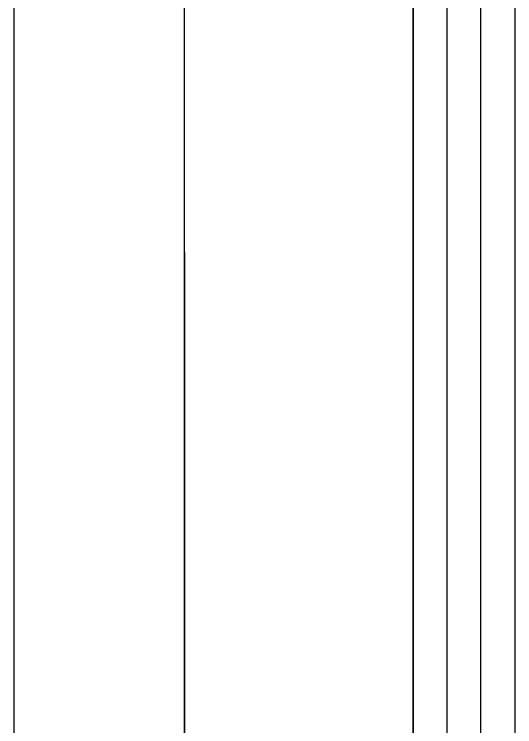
# Model space of a CAD drawing. Header units: millimetres. Extents: x 12351878 to 12381578, y 696206 to 738256.
# Drawn here: x 12356999 to 12357984, y 725649 to 727051 of the extents above; entities that cross this region are included whole.
import ezdxf

# ---------------------------------------------------------------- set-up
doc = ezdxf.new("R2010")
doc.units = ezdxf.units.MM
doc.header["$LTSCALE"] = 1000
doc.linetypes.add('DOTE', pattern=[2.42, 2, -0.2, 0.02, -0.2])
for name, color, linetype in [('A-DOOR-FIRE', 10, 'Continuous'), ('ALUM-V', 11, 'Continuous'), ('DOTE', 16, 'DOTE'), ('GZDI-J建筑-立面-后可见线', 252, 'Continuous'), ('SYMBOL', 7, 'Continuous')]:
    doc.layers.add(name, color=color, linetype=linetype)

# ---------------------------------------------------------------- blocks, each defined once
blk = doc.blocks.new('bnc01')
at = {"layer": 'GZDI-J建筑-立面-后可见线'}
blk.add_line((3737, 4709.3, 0), (3737, 2705.9, 0), dxfattribs=at)
blk = doc.blocks.new('apqs03')
at = {"layer": 'ALUM-V'}
blk.add_line((3402, -2669.1, 0), (3402, 1901.9, 0), dxfattribs=at)
at = {"layer": 'GZDI-J建筑-立面-后可见线'}
blk.add_line((3737, -2684.8, 0), (3737, 1910.6, 0), dxfattribs=at)
blk = doc.blocks.new('$WINLIB2D$00000001')
at = {"color": 0}
for points in [[(-0.5, 0.5), (0.5, 0.5)], [(0.5, 0.16667), (-0.5, 0.16667)], [(0.5, -0.16667), (-0.5, -0.16667)], [(-0.5, -0.5), (0.5, -0.5)]]:
    blk.add_lwpolyline(points, dxfattribs=at)

msp = doc.modelspace()

# ---------------------------------------------------------------- linework, layer by layer
at = {"layer": 'DOTE'}
msp.add_line((12357784.5, 701178, 0), (12357784.5, 737220, 0), dxfattribs=at)

# ---------------------------------------------------------------- block references
at = {"layer": 'A-DOOR-FIRE', "xscale": 1500, "yscale": -200, "zscale": 200, "rotation": 270}
msp.add_blockref('$WINLIB2D$00000001', (12357884.5, 726333.5), dxfattribs=at)
at = {"layer": 'SYMBOL'}
for name, p in [('apqs03', (12353597.5, 727572.9)), ('bnc01', (12353597.5, 721872.9))]:
    msp.add_blockref(name, p, dxfattribs=at)

doc.saveas('drawing.dxf')
